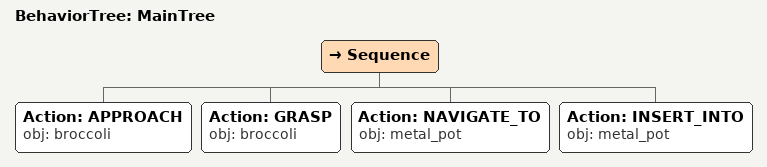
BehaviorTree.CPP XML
<root main_tree_to_execute="MainTree">
  <BehaviorTree ID="MainTree">
    <Sequence>
      <!-- Approach broccoli -->
      <Action ID="APPROACH" obj="broccoli" />
      <!-- Grasp broccoli -->
      <Action ID="GRASP" obj="broccoli" />
      <!-- Navigate to metal_pot -->
      <Action ID="NAVIGATE_TO" obj="metal_pot" />
      <!-- Insert into metal_pot -->
      <Action ID="INSERT_INTO" obj="metal_pot" />
    </Sequence>
  </BehaviorTree>
</root>
